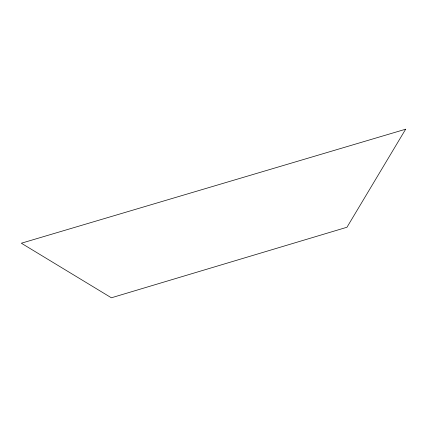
<?xml version="1.0" encoding="UTF-8"?>
<svg xmlns="http://www.w3.org/2000/svg" width="427" height="427" viewBox="0 0 427 427"><rect width="100%" height="100%" fill="white"/><g stroke="black" fill="none" stroke-linecap="round" stroke-linejoin="round"><path stroke-width="0.64" d="M405.65 129.21L346.97 227.249L111.378 297.79L21.35 243.219L405.65 129.21"/></g></svg>
